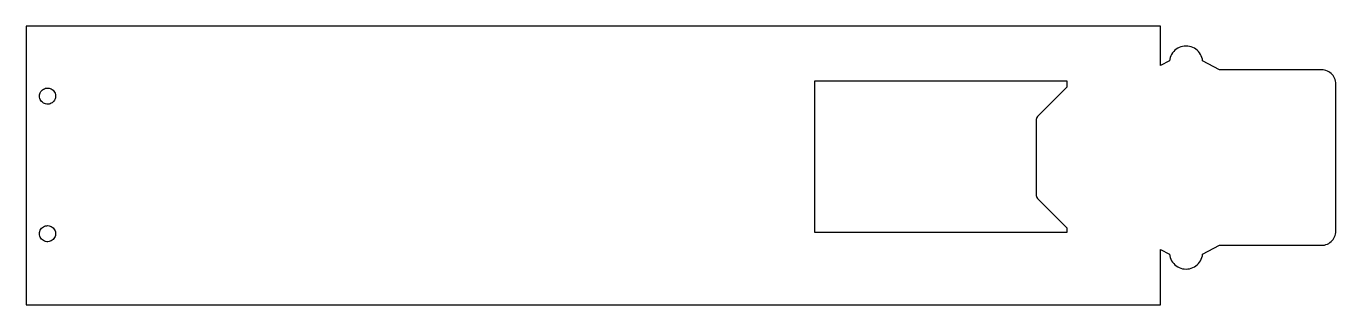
# Model space of a CAD drawing. Header units: metres. Extents: x 0 to 276, y 0 to 59.
import ezdxf

# ---------------------------------------------------------------- set-up
doc = ezdxf.new("R2010")
doc.units = ezdxf.units.M

msp = doc.modelspace()

# ---------------------------------------------------------------- linework, layer by layer
for p, q in [((238.65, 58.75), (0, 58.75)), ((0, 58.75), (0, 0)), ((238.65, 50.4408), (238.65, 58.75)), ((240.803, 52.4736), (240.671, 52.1315)), ((240.969, 52.8), (240.803, 52.4736)), ((241.168, 53.1072), (240.969, 52.8)), ((241.399, 53.3919), (241.168, 53.1072)), ((241.658, 53.651), (241.399, 53.3919)), ((241.943, 53.8815), (241.658, 53.651)), ((242.25, 54.0811), (241.943, 53.8815)), ((242.576, 54.2474), (242.25, 54.0811)), ((242.918, 54.3787), (242.576, 54.2474)), ((243.272, 54.4735), (242.918, 54.3787)), ((243.634, 54.5308), (243.272, 54.4735)), ((244, 54.55), (243.634, 54.5308)), ((244.366, 54.5308), (244, 54.55)), ((244.728, 54.4735), (244.366, 54.5308)), ((245.082, 54.3787), (244.728, 54.4735)), ((245.424, 54.2474), (245.082, 54.3787)), ((245.75, 54.0811), (245.424, 54.2474)), ((246.057, 53.8815), (245.75, 54.0811)), ((246.342, 53.651), (246.057, 53.8815)), ((246.601, 53.3919), (246.342, 53.651)), ((246.832, 53.1072), (246.601, 53.3919)), ((247.031, 52.8), (246.832, 53.1072)), ((247.197, 52.4736), (247.031, 52.8)), ((247.329, 52.1315), (247.197, 52.4736)), ((240.525, 51.4502), (238.65, 50.4408)), ((240.576, 51.7777), (240.525, 51.4502)), ((240.671, 52.1315), (240.576, 51.7777)), ((247.424, 51.7777), (247.329, 52.1315)), ((247.475, 51.4502), (247.424, 51.7777)), ((251.004, 49.55), (247.475, 51.4502)), ((165.9, 15.25), (165.9, 47.25)), ((165.9, 47.25), (218.9, 47.25)), ((218.9, 47.25), (218.9, 45.8553)), ((272.5, 49.55), (251.004, 49.55)), ((272.814, 49.5335), (272.5, 49.55)), ((273.124, 49.4844), (272.814, 49.5335)), ((273.427, 49.4032), (273.124, 49.4844)), ((273.72, 49.2906), (273.427, 49.4032)), ((274, 49.1481), (273.72, 49.2906)), ((274.263, 48.977), (274, 49.1481)), ((274.507, 48.7794), (274.263, 48.977)), ((274.729, 48.5574), (274.507, 48.7794)), ((274.927, 48.3133), (274.729, 48.5574)), ((275.098, 48.05), (274.927, 48.3133)), ((275.241, 47.7702), (275.098, 48.05)), ((275.353, 47.477), (275.241, 47.7702)), ((275.434, 47.1737), (275.353, 47.477)), ((275.484, 46.8636), (275.434, 47.1737)), ((275.5, 46.55), (275.484, 46.8636)), ((2.79999, 44), (2.81812, 44.2475)), ((2.81812, 44.2475), (2.87207, 44.4898)), ((2.87207, 44.4898), (2.96072, 44.7216)), ((2.96072, 44.7216), (3.0822, 44.938)), ((3.0822, 44.938), (3.23389, 45.1344)), ((3.23389, 45.1344), (3.41255, 45.3067)), ((3.41255, 45.3067), (3.6144, 45.4511)), ((3.6144, 45.4511), (3.83511, 45.5646)), ((3.83511, 45.5646), (4.07001, 45.6447)), ((4.07001, 45.6447), (4.31406, 45.6898)), ((4.31406, 45.6898), (4.56209, 45.6989)), ((4.56209, 45.6989), (4.80878, 45.6717)), ((4.80878, 45.6717), (5.04889, 45.6089)), ((5.04889, 45.6089), (5.2773, 45.5119)), ((5.2773, 45.5119), (5.48915, 45.3826)), ((5.48915, 45.3826), (5.67992, 45.2238)), ((5.67992, 45.2238), (5.84554, 45.039)), ((5.84554, 45.039), (5.98248, 44.832)), ((5.98248, 44.832), (6.08781, 44.6073)), ((6.08781, 44.6073), (6.15932, 44.3696)), ((6.15932, 44.3696), (6.19547, 44.1241)), ((6.19547, 44.1241), (6.19547, 43.8759)), ((218.9, 45.8553), (212.718, 39.6735)), ((275.5, 15.55), (275.5, 46.55)), ((2.81812, 43.7525), (2.79999, 44)), ((2.87207, 43.5102), (2.81812, 43.7525)), ((2.96072, 43.2784), (2.87207, 43.5102)), ((3.0822, 43.062), (2.96072, 43.2784)), ((3.23389, 42.8656), (3.0822, 43.062)), ((3.41255, 42.6933), (3.23389, 42.8656)), ((3.6144, 42.5489), (3.41255, 42.6933)), ((3.83511, 42.4354), (3.6144, 42.5489)), ((4.07001, 42.3553), (3.83511, 42.4354)), ((4.31406, 42.3102), (4.07001, 42.3553)), ((4.56209, 42.3011), (4.31406, 42.3102)), ((4.80878, 42.3283), (4.56209, 42.3011)), ((5.04889, 42.3911), (4.80878, 42.3283)), ((5.2773, 42.4881), (5.04889, 42.3911)), ((5.48915, 42.6174), (5.2773, 42.4881)), ((5.67992, 42.7762), (5.48915, 42.6174)), ((5.84554, 42.961), (5.67992, 42.7762)), ((5.98248, 43.168), (5.84554, 42.961)), ((6.08781, 43.3927), (5.98248, 43.168)), ((6.15932, 43.6304), (6.08781, 43.3927)), ((6.19547, 43.8759), (6.15932, 43.6304)), ((212.525, 39.2725), (212.5, 39.05)), ((212.5, 39.05), (212.5, 23.05)), ((212.599, 39.4839), (212.525, 39.2725)), ((212.718, 39.6735), (212.599, 39.4839)), ((212.5, 23.05), (212.525, 22.8275)), ((212.525, 22.8275), (212.599, 22.6161)), ((212.599, 22.6161), (212.718, 22.4265)), ((212.718, 22.4265), (218.9, 16.2447)), ((3.6144, 16.4511), (3.83511, 16.5646)), ((3.83511, 16.5646), (4.07001, 16.6447)), ((4.07001, 16.6447), (4.31406, 16.6898)), ((4.31406, 16.6898), (4.56209, 16.6989)), ((4.56209, 16.6989), (4.80878, 16.6717)), ((4.80878, 16.6717), (5.04889, 16.6089)), ((5.04889, 16.6089), (5.2773, 16.5119)), ((2.79999, 15), (2.81812, 15.2475)), ((2.81812, 14.7525), (2.79999, 15)), ((2.81812, 15.2475), (2.87207, 15.4898)), ((2.87207, 14.5102), (2.81812, 14.7525)), ((2.87207, 15.4898), (2.96072, 15.7216)), ((2.96072, 14.2784), (2.87207, 14.5102)), ((2.96072, 15.7216), (3.0822, 15.938)), ((3.0822, 14.062), (2.96072, 14.2784)), ((3.0822, 15.938), (3.23389, 16.1344)), ((3.23389, 13.8656), (3.0822, 14.062)), ((3.23389, 16.1344), (3.41255, 16.3067)), ((3.41255, 13.6933), (3.23389, 13.8656)), ((3.41255, 16.3067), (3.6144, 16.4511)), ((5.2773, 16.5119), (5.48915, 16.3826)), ((5.48915, 16.3826), (5.67992, 16.2238)), ((5.67992, 13.7762), (5.48915, 13.6174)), ((5.67992, 16.2238), (5.84554, 16.039)), ((5.84554, 13.961), (5.67992, 13.7762)), ((5.84554, 16.039), (5.98248, 15.832)), ((5.98248, 14.168), (5.84554, 13.961)), ((5.98248, 15.832), (6.08781, 15.6073)), ((6.08781, 14.3927), (5.98248, 14.168)), ((6.08781, 15.6073), (6.15932, 15.3696)), ((6.15932, 14.6304), (6.08781, 14.3927)), ((6.15932, 15.3696), (6.19547, 15.1241)), ((6.19547, 14.8759), (6.15932, 14.6304)), ((6.19547, 15.1241), (6.19547, 14.8759)), ((218.9, 15.25), (165.9, 15.25)), ((218.9, 16.2447), (218.9, 15.25)), ((274.729, 13.5426), (274.927, 13.7866)), ((274.927, 13.7866), (275.098, 14.05)), ((275.098, 14.05), (275.241, 14.3298)), ((275.241, 14.3298), (275.353, 14.6229)), ((275.353, 14.6229), (275.434, 14.9263)), ((275.434, 14.9263), (275.484, 15.2364)), ((275.484, 15.2364), (275.5, 15.55)), ((3.6144, 13.5489), (3.41255, 13.6933)), ((3.83511, 13.4354), (3.6144, 13.5489)), ((4.07001, 13.3553), (3.83511, 13.4354)), ((4.31406, 13.3102), (4.07001, 13.3553)), ((4.56209, 13.3011), (4.31406, 13.3102)), ((4.80878, 13.3283), (4.56209, 13.3011)), ((5.04889, 13.3911), (4.80878, 13.3283)), ((5.2773, 13.4881), (5.04889, 13.3911)), ((5.48915, 13.6174), (5.2773, 13.4881)), ((238.65, 11.662), (240.524, 10.6535)), ((238.65, 0), (238.65, 11.662)), ((247.476, 10.6535), (251, 12.55)), ((251, 12.55), (272.5, 12.55)), ((272.5, 12.55), (272.814, 12.5664)), ((272.814, 12.5664), (273.124, 12.6156)), ((273.124, 12.6156), (273.427, 12.6968)), ((273.427, 12.6968), (273.72, 12.8094)), ((273.72, 12.8094), (274, 12.9519)), ((274, 12.9519), (274.263, 13.1229)), ((274.263, 13.1229), (274.507, 13.3206)), ((274.507, 13.3206), (274.729, 13.5426)), ((240.524, 10.6535), (240.576, 10.3223)), ((240.576, 10.3223), (240.671, 9.96843)), ((240.671, 9.96843), (240.803, 9.62642)), ((240.803, 9.62642), (240.969, 9.29999)), ((240.969, 9.29999), (241.168, 8.99275)), ((241.168, 8.99275), (241.399, 8.70804)), ((241.399, 8.70804), (241.658, 8.44899)), ((241.658, 8.44899), (241.943, 8.21843)), ((246.057, 8.21843), (246.342, 8.44899)), ((246.342, 8.44899), (246.601, 8.70804)), ((246.601, 8.70804), (246.832, 8.99275)), ((246.832, 8.99275), (247.031, 9.29999)), ((247.031, 9.29999), (247.197, 9.62642)), ((247.197, 9.62642), (247.329, 9.96843)), ((247.329, 9.96843), (247.424, 10.3223)), ((247.424, 10.3223), (247.476, 10.6535)), ((241.943, 8.21843), (242.25, 8.01891)), ((242.25, 8.01891), (242.576, 7.85258)), ((242.576, 7.85258), (242.918, 7.7213)), ((242.918, 7.7213), (243.272, 7.62648)), ((243.272, 7.62648), (243.634, 7.56917)), ((243.634, 7.56917), (244, 7.54999)), ((244, 7.54999), (244.366, 7.56917)), ((244.366, 7.56917), (244.728, 7.62648)), ((244.728, 7.62648), (245.082, 7.7213)), ((245.082, 7.7213), (245.424, 7.85258)), ((245.424, 7.85258), (245.75, 8.01891)), ((245.75, 8.01891), (246.057, 8.21843)), ((0, 0), (238.65, 0))]:
    msp.add_line(p, q)

doc.saveas('drawing.dxf')
